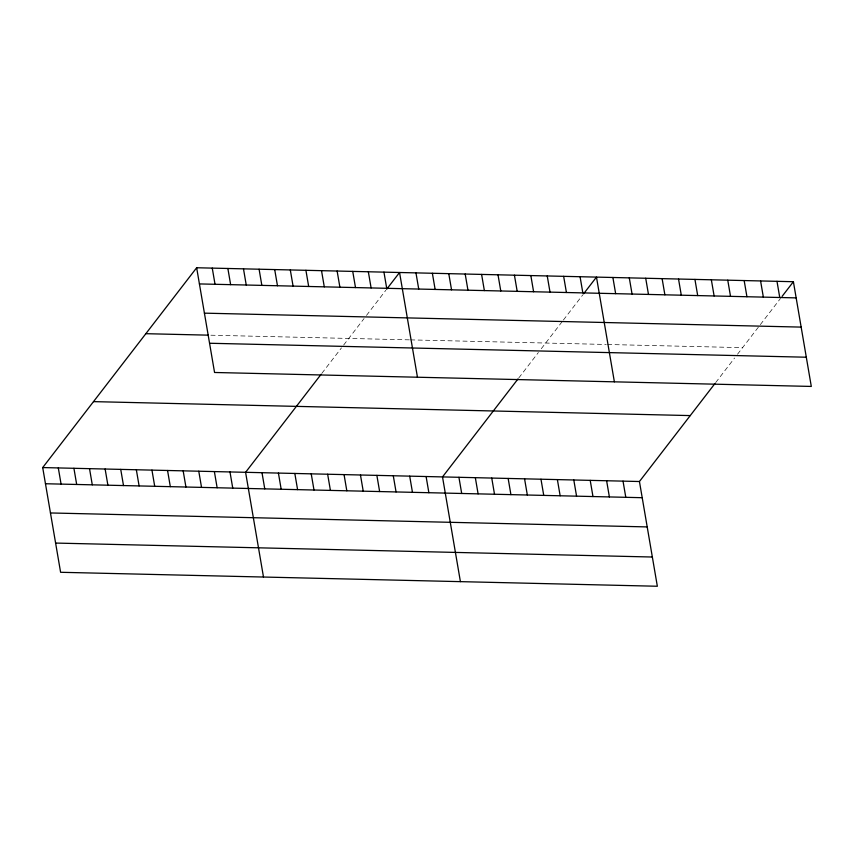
<?xml version="1.0" encoding="UTF-8"?>
<svg xmlns="http://www.w3.org/2000/svg" width="854" height="854" viewBox="0 0 854 854"><rect width="100%" height="100%" fill="white"/><g stroke="black" fill="none" stroke-linecap="round" stroke-linejoin="round"><path stroke-width="0.64" stroke-dasharray="4.27 3.2" d="M321.841 373.347L341.472 347.866M343.66 345.037L364.071 318.553M366.483 315.414L385.837 290.296M518.773 377.959L538.394 352.478M541.308 348.699L562.605 321.061M563.405 320.015L582.77 294.897M715.695 382.56L734.589 358.029M737.504 354.25L759.526 325.673M760.338 324.627L780.492 298.462M210.885 335.206L409.333 339.849M410.603 339.881L606.265 344.461M607.525 344.493L742.596 347.653"/><path stroke-width="1.28" d="M714.969 383.51L639.443 481.517L657.345 586.25L60.602 572.287L42.7 467.565L196.655 267.75L793.398 281.713L811.3 386.435L214.557 372.483L196.655 267.75M321.115 374.287L245.589 472.305L263.491 577.037M386.648 289.239L399.555 272.501L417.457 377.222M518.036 378.898L442.511 476.916L460.413 581.638M583.57 293.851L596.476 277.102L614.378 381.834M782.104 296.37L793.398 281.713M199.42 283.923L796.163 297.886M204.416 313.151L801.159 327.103M145.853 333.69L208.28 335.152M209.561 343.255L806.304 357.218M93.502 401.626L690.245 415.588M42.7 467.565L639.443 481.517M45.465 483.738L642.208 497.701M50.461 512.955L647.204 526.918M55.606 543.069L652.349 557.021M776.991 281.329L779.755 297.502M760.583 280.945L763.348 297.117M744.165 280.56L746.93 296.733M727.757 280.176L730.522 296.349M711.35 279.792L714.115 295.964M694.932 279.407L697.697 295.58M678.524 279.023L681.289 295.196M662.117 278.639L664.882 294.811M645.709 278.255L648.474 294.427M629.291 277.87L632.056 294.043M612.884 277.486L615.649 293.659M623.025 481.144L625.79 497.316M580.069 276.717L582.834 292.89M606.618 480.759L609.382 496.932M563.651 276.333L566.415 292.506M590.21 480.375L592.975 496.548M547.243 275.949L550.008 292.121M573.803 479.991L576.567 496.163M530.836 275.575L533.601 291.748M557.384 479.606L560.149 495.779M514.428 275.191L517.193 291.363M540.977 479.222L543.742 495.395M498.01 274.807L500.775 290.979M524.569 478.838L527.334 495.01M481.603 274.422L484.367 290.595M508.151 478.453L510.916 494.626M465.195 274.038L467.96 290.211M491.744 478.069L494.509 494.242M448.777 273.654L451.542 289.826M475.336 477.685L478.101 493.858M432.37 273.269L435.134 289.442M458.929 477.301L461.694 493.473M415.962 272.885L418.727 289.058M426.103 476.532L428.868 492.705M383.948 272.138L386.713 288.31M409.696 476.148L412.461 492.32M368.341 271.764L371.106 287.937M393.288 475.763L396.053 491.936M352.734 271.401L355.499 287.574M376.87 475.379L379.635 491.552M337.127 271.038L339.892 287.211M360.463 474.995L363.228 491.167M321.52 270.675L324.285 286.848M344.055 474.611L346.82 490.783M305.913 270.312L308.678 286.485M327.648 474.226L330.413 490.399M290.307 269.939L293.071 286.111M311.23 473.842L313.994 490.015M274.7 269.576L277.465 285.748M294.822 473.458L297.587 489.63M259.093 269.213L261.847 285.385M243.486 268.85L246.24 285.022M278.415 473.073L281.179 489.246M227.869 268.487L230.633 284.66M261.997 472.689L264.761 488.862M212.262 268.113L215.027 284.286M229.982 471.942L232.747 488.114M214.375 471.579L217.14 487.751M198.768 471.216L201.533 487.388M183.162 470.842L185.926 487.015M167.555 470.479L170.32 486.652M151.948 470.116L154.713 486.289M136.341 469.753L139.106 485.926M120.734 469.39L123.499 485.563M105.127 469.017L107.892 485.189M89.521 468.654L92.285 484.826M73.914 468.291L76.679 484.464M58.307 467.928L61.072 484.101"/></g></svg>
